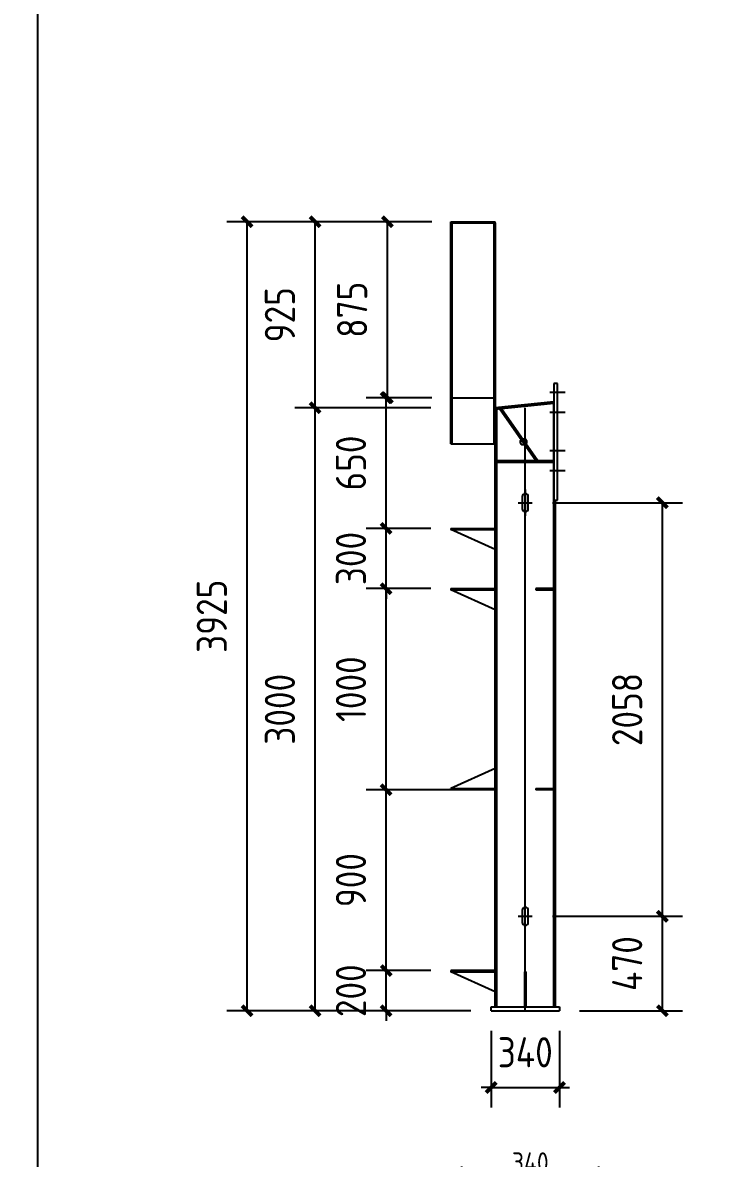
# Model space of a CAD drawing. Extents: x 533809 to 747315, y -17138 to 180511.
# Drawn here: x 640314 to 643759, y 149242 to 154891 of the extents above; entities that cross this region are included whole.
import ezdxf

# ---------------------------------------------------------------- set-up
doc = ezdxf.new("R2010")
doc.units = 0
doc.header["$LTSCALE"] = 1000
doc.header["$MEASUREMENT"] = 0
doc.layers.add('AXIS', color=3, linetype='Continuous')
doc.layers.add('DOTE', color=1, linetype='Continuous')
doc.styles.get("Standard").update_dxf_attribs({"font": 'gbenor.shx', "bigfont": 'gbcbig.shx'})
doc.dimstyles.get("Standard").update_dxf_attribs({"dimscale": 100, "dimtxt": 3.5, "dimasz": 1, "dimexe": 2.5, "dimexo": 3, "dimgap": 1.5, "dimtad": 1, "dimdec": 0, "dimzin": 0, "dimdsep": 46, "dimtxsty": 'Standard', "dimblk": 'ARCHTICK', "dimcen": 0.09, "dimadec": 0, "dimazin": 0, "dimtfac": 1, "dimtdec": 0, "dimtix": 1, "dimtmove": 2, "dimatfit": 3, "dimfxl": 1, "dimtolj": 1, "dimtzin": 0, "dimarcsym": 0})

# ---------------------------------------------------------------- blocks, each defined once
blk = doc.blocks.new('_ArchTick')
at = {"color": 0, "linetype": 'ByBlock', "const_width": 0.4}
blk.add_lwpolyline([(-0.5, -0.5), (0.5, 0.5)], dxfattribs=at)
blk = doc.blocks.new('*D468')
at = {"layer": 'AXIS', "color": 3, "lineweight": -2}
for p, q in [((642343.6, 152075.4), (642021.5, 152075.4)), ((642121.5, 151075.4), (642121.5, 152075.4)), ((642563.6, 151075.4), (642021.5, 151075.4))]:
    blk.add_line(p, q, dxfattribs=at)
at = {"layer": 'Defpoints', "color": 0}
for p in [(642121.5, 152075.4), (642443.6, 152075.4), (642663.6, 151075.4)]:
    blk.add_point(p, dxfattribs=at)
at = {"layer": 'AXIS', "color": 3, "lineweight": -2, "xscale": 50, "yscale": 50, "zscale": 50}
for p, rotation in [((642121.5, 152075.4), 90), ((642121.5, 151075.4), 270)]:
    blk.add_blockref('_ArchTick', p, dxfattribs=dict(at, rotation=rotation))
at = {"layer": 'AXIS', "color": 0, "insert": (641946.5, 151575.4), "char_height": 150, "attachment_point": 5, "rotation": 90}
blk.add_mtext('\\A1;1000', dxfattribs=at)
blk = doc.blocks.new('*D469')
at = {"layer": 'AXIS', "color": 3, "lineweight": -2}
for p, q in [((642948.6, 150445.4), (643595.5, 150445.4)), ((643495.5, 149975.4), (643495.5, 150445.4)), ((643083.6, 149975.4), (643595.5, 149975.4))]:
    blk.add_line(p, q, dxfattribs=at)
at = {"layer": 'Defpoints', "color": 0}
for p in [(642848.6, 150445.4), (643495.5, 150445.4), (642983.6, 149975.4)]:
    blk.add_point(p, dxfattribs=at)
at = {"layer": 'AXIS', "color": 3, "lineweight": -2, "xscale": 50, "yscale": 50, "zscale": 50}
for p, rotation in [((643495.5, 150445.4), 90), ((643495.5, 149975.4), 270)]:
    blk.add_blockref('_ArchTick', p, dxfattribs=dict(at, rotation=rotation))
at = {"layer": 'AXIS', "color": 0, "insert": (643320.5, 150210.4), "char_height": 150, "attachment_point": 5, "rotation": 90}
blk.add_mtext('\\A1;470', dxfattribs=at)
blk = doc.blocks.new('*D470')
at = {"layer": 'AXIS', "color": 3, "lineweight": -2}
for p, q in [((642948.6, 152503.1), (643595.5, 152503.1)), ((643495.5, 150445.4), (643495.5, 152503.1)), ((642948.6, 150445.4), (643595.5, 150445.4))]:
    blk.add_line(p, q, dxfattribs=at)
at = {"layer": 'Defpoints', "color": 0}
for p in [(642848.6, 152503.1), (643495.5, 152503.1), (642848.6, 150445.4)]:
    blk.add_point(p, dxfattribs=at)
at = {"layer": 'AXIS', "color": 3, "lineweight": -2, "xscale": 50, "yscale": 50, "zscale": 50}
for p, rotation in [((643495.5, 152503.1), 90), ((643495.5, 150445.4), 270)]:
    blk.add_blockref('_ArchTick', p, dxfattribs=dict(at, rotation=rotation))
at = {"layer": 'AXIS', "color": 0, "insert": (643320.5, 151474.3), "char_height": 150, "attachment_point": 5, "rotation": 90}
blk.add_mtext('\\A1;2058', dxfattribs=at)
blk = doc.blocks.new('*D448')
at = {"layer": 'AXIS', "color": 3, "lineweight": -2}
for p, q in [((642343.6, 152975.4), (641668, 152975.4)), ((641768, 149975.4), (641768, 152975.4)), ((642543.6, 149975.4), (641668, 149975.4))]:
    blk.add_line(p, q, dxfattribs=at)
at = {"layer": 'Defpoints', "color": 0}
for p in [(641768, 152975.4), (642443.6, 152975.4), (642643.6, 149975.4)]:
    blk.add_point(p, dxfattribs=at)
at = {"layer": 'AXIS', "color": 3, "lineweight": -2, "xscale": 50, "yscale": 50, "zscale": 50}
for p, rotation in [((641768, 152975.4), 90), ((641768, 149975.4), 270)]:
    blk.add_blockref('_ArchTick', p, dxfattribs=dict(at, rotation=rotation))
at = {"layer": 'AXIS', "color": 0, "insert": (641593, 151475.4), "char_height": 150, "attachment_point": 5, "rotation": 90}
blk.add_mtext('\\A1;3000', dxfattribs=at)
blk = doc.blocks.new('*D449')
at = {"layer": 'AXIS', "color": 3, "lineweight": -2}
for p, q in [((642343.6, 153900.4), (641668, 153900.4)), ((641768, 152975.4), (641768, 153900.4)), ((642343.6, 152975.4), (641668, 152975.4))]:
    blk.add_line(p, q, dxfattribs=at)
at = {"layer": 'Defpoints', "color": 0}
for p in [(641768, 153900.4), (642443.6, 153900.4), (642443.6, 152975.4)]:
    blk.add_point(p, dxfattribs=at)
at = {"layer": 'AXIS', "color": 3, "lineweight": -2, "xscale": 50, "yscale": 50, "zscale": 50}
for p, rotation in [((641768, 153900.4), 90), ((641768, 152975.4), 270)]:
    blk.add_blockref('_ArchTick', p, dxfattribs=dict(at, rotation=rotation))
at = {"layer": 'AXIS', "color": 0, "insert": (641593, 153437.9), "char_height": 150, "attachment_point": 5, "rotation": 90}
blk.add_mtext('\\A1;925', dxfattribs=at)
blk = doc.blocks.new('*D450')
at = {"layer": 'AXIS', "color": 3, "lineweight": -2}
for p, q in [((642343.6, 153900.4), (641329.4, 153900.4)), ((641429.4, 149975.4), (641429.4, 153900.4)), ((642543.6, 149975.4), (641329.4, 149975.4))]:
    blk.add_line(p, q, dxfattribs=at)
at = {"layer": 'Defpoints', "color": 0}
for p in [(641429.4, 153900.4), (642443.6, 153900.4), (642643.6, 149975.4)]:
    blk.add_point(p, dxfattribs=at)
at = {"layer": 'AXIS', "color": 3, "lineweight": -2, "xscale": 50, "yscale": 50, "zscale": 50}
for p, rotation in [((641429.4, 153900.4), 90), ((641429.4, 149975.4), 270)]:
    blk.add_blockref('_ArchTick', p, dxfattribs=dict(at, rotation=rotation))
at = {"layer": 'AXIS', "color": 0, "insert": (641254.4, 151937.9), "char_height": 150, "attachment_point": 5, "rotation": 90}
blk.add_mtext('\\A1;3925', dxfattribs=at)
blk = doc.blocks.new('*D451')
at = {"layer": 'AXIS', "color": 3, "lineweight": -2}
for p, q in [((642643.6, 149875.4), (642643.6, 149494.1)), ((642983.6, 149875.4), (642983.6, 149494.1)), ((642643.6, 149594.1), (642593.6, 149594.1)), ((642643.6, 149594.1), (642983.6, 149594.1)), ((642983.6, 149594.1), (643033.6, 149594.1))]:
    blk.add_line(p, q, dxfattribs=at)
at = {"layer": 'Defpoints', "color": 0}
for p in [(642643.6, 149975.4), (642983.6, 149975.4), (642983.6, 149594.1)]:
    blk.add_point(p, dxfattribs=at)
at = {"layer": 'AXIS', "color": 3, "lineweight": -2, "xscale": 50, "yscale": 50, "zscale": 50}
blk.add_blockref('_ArchTick', (642643.6, 149594.1), dxfattribs=at)
at = {"layer": 'AXIS', "color": 3, "lineweight": -2, "xscale": 50, "yscale": 50, "zscale": 50, "rotation": 180}
blk.add_blockref('_ArchTick', (642983.6, 149594.1), dxfattribs=at)
at = {"layer": 'AXIS', "color": 0, "insert": (642813.6, 149769.1), "char_height": 150, "attachment_point": 5}
blk.add_mtext('\\A1;340', dxfattribs=at)
blk = doc.blocks.new('*D457')
at = {"layer": 'AXIS', "color": 3, "lineweight": -2}
for p, q in [((642121.5, 152375.4), (642121.5, 152425.4)), ((642343.6, 152375.4), (642021.5, 152375.4)), ((642121.5, 152075.4), (642121.5, 152375.4)), ((642343.6, 152075.4), (642021.5, 152075.4)), ((642121.5, 152075.4), (642121.5, 152025.4))]:
    blk.add_line(p, q, dxfattribs=at)
at = {"layer": 'Defpoints', "color": 0}
for p in [(642121.5, 152375.4), (642443.6, 152375.4), (642443.6, 152075.4)]:
    blk.add_point(p, dxfattribs=at)
at = {"layer": 'AXIS', "color": 3, "lineweight": -2, "xscale": 50, "yscale": 50, "zscale": 50}
for p, rotation in [((642121.5, 152375.4), 270), ((642121.5, 152075.4), 90)]:
    blk.add_blockref('_ArchTick', p, dxfattribs=dict(at, rotation=rotation))
at = {"layer": 'AXIS', "color": 0, "insert": (641946.5, 152225.4), "char_height": 150, "attachment_point": 5, "rotation": 90}
blk.add_mtext('\\A1;300', dxfattribs=at)
blk = doc.blocks.new('*D458')
at = {"layer": 'AXIS', "color": 3, "lineweight": -2}
for p, q in [((642343.6, 153025.4), (642021.5, 153025.4)), ((642121.5, 152375.4), (642121.5, 153025.4)), ((642343.6, 152375.4), (642021.5, 152375.4))]:
    blk.add_line(p, q, dxfattribs=at)
at = {"layer": 'Defpoints', "color": 0}
for p in [(642121.5, 153025.4), (642443.6, 153025.4), (642443.6, 152375.4)]:
    blk.add_point(p, dxfattribs=at)
at = {"layer": 'AXIS', "color": 3, "lineweight": -2, "xscale": 50, "yscale": 50, "zscale": 50}
for p, rotation in [((642121.5, 153025.4), 90), ((642121.5, 152375.4), 270)]:
    blk.add_blockref('_ArchTick', p, dxfattribs=dict(at, rotation=rotation))
at = {"layer": 'AXIS', "color": 0, "insert": (641946.5, 152700.4), "char_height": 150, "attachment_point": 5, "rotation": 90}
blk.add_mtext('\\A1;650', dxfattribs=at)
blk = doc.blocks.new('*D488')
at = {"color": 3, "lineweight": -2}
for p, q in [((642498.7, 149105), (642498.7, 149201.2)), ((643178.7, 149105), (643178.7, 149201.2)), ((643178.7, 149151.2), (642498.7, 149151.2))]:
    blk.add_line(p, q, dxfattribs=at)
at = {"layer": 'Defpoints', "color": 0}
for p in [(642498.7, 149151.2), (642498.7, 149085), (643178.7, 149085)]:
    blk.add_point(p, dxfattribs=at)
at = {"color": 3, "lineweight": -2, "xscale": 10, "yscale": 10, "zscale": 10, "rotation": 180}
blk.add_blockref('_ArchTick', (642498.7, 149151.2), dxfattribs=at)
at = {"color": 3, "lineweight": -2, "xscale": 10, "yscale": 10, "zscale": 10}
blk.add_blockref('_ArchTick', (643178.7, 149151.2), dxfattribs=at)
at = {"color": 0, "insert": (642838.7, 149221.2), "char_height": 100, "attachment_point": 5}
blk.add_mtext('\\A1;340', dxfattribs=at)
blk = doc.blocks.new('*D1766')
at = {"layer": 'AXIS', "color": 3, "lineweight": -2}
for p, q in [((642343.6, 151075.4), (642021.5, 151075.4)), ((642121.5, 150175.4), (642121.5, 151075.4)), ((642343.6, 150175.4), (642021.5, 150175.4))]:
    blk.add_line(p, q, dxfattribs=at)
at = {"layer": 'Defpoints', "color": 0}
for p in [(642121.5, 151075.4), (642443.6, 151075.4), (642443.6, 150175.4)]:
    blk.add_point(p, dxfattribs=at)
at = {"layer": 'AXIS', "color": 3, "lineweight": -2, "xscale": 50, "yscale": 50, "zscale": 50}
for p, rotation in [((642121.5, 151075.4), 90), ((642121.5, 150175.4), 270)]:
    blk.add_blockref('_ArchTick', p, dxfattribs=dict(at, rotation=rotation))
at = {"layer": 'AXIS', "color": 0, "insert": (641946.5, 150625.4), "char_height": 150, "attachment_point": 5, "rotation": 90}
blk.add_mtext('\\A1;900', dxfattribs=at)
blk = doc.blocks.new('*D1767')
at = {"layer": 'AXIS', "color": 3, "lineweight": -2}
for p, q in [((642121.5, 150175.4), (642121.5, 150225.4)), ((642343.6, 150175.4), (642021.5, 150175.4)), ((642121.5, 149975.4), (642121.5, 150175.4)), ((642543.6, 149975.4), (642021.5, 149975.4)), ((642121.5, 149975.4), (642121.5, 149925.4))]:
    blk.add_line(p, q, dxfattribs=at)
at = {"layer": 'Defpoints', "color": 0}
for p in [(642121.5, 150175.4), (642443.6, 150175.4), (642643.6, 149975.4)]:
    blk.add_point(p, dxfattribs=at)
at = {"layer": 'AXIS', "color": 3, "lineweight": -2, "xscale": 50, "yscale": 50, "zscale": 50}
for p, rotation in [((642121.5, 150175.4), 270), ((642121.5, 149975.4), 90)]:
    blk.add_blockref('_ArchTick', p, dxfattribs=dict(at, rotation=rotation))
at = {"layer": 'AXIS', "color": 0, "insert": (641946.5, 150075.4), "char_height": 150, "attachment_point": 5, "rotation": 90}
blk.add_mtext('\\A1;200', dxfattribs=at)
blk = doc.blocks.new('*D2660')
at = {"layer": 'AXIS', "color": 3, "lineweight": -2}
for p, q in [((642349.6, 153900.4), (642027.5, 153900.4)), ((642127.5, 153025.4), (642127.5, 153900.4)), ((642349.6, 153025.4), (642027.5, 153025.4))]:
    blk.add_line(p, q, dxfattribs=at)
at = {"layer": 'Defpoints', "color": 0}
for p in [(642127.5, 153900.4), (642449.6, 153900.4), (642449.6, 153025.4)]:
    blk.add_point(p, dxfattribs=at)
at = {"layer": 'AXIS', "color": 3, "lineweight": -2, "xscale": 50, "yscale": 50, "zscale": 50}
for p, rotation in [((642127.5, 153900.4), 90), ((642127.5, 153025.4), 270)]:
    blk.add_blockref('_ArchTick', p, dxfattribs=dict(at, rotation=rotation))
at = {"layer": 'AXIS', "color": 0, "insert": (641952.5, 153462.9), "char_height": 150, "attachment_point": 5, "rotation": 90}
blk.add_mtext('\\A1;875', dxfattribs=at)

msp = doc.modelspace()

# ---------------------------------------------------------------- linework, layer by layer
at = {"color": 2}
for p, q in [((642443.6, 153900.4), (642663.6, 153900.4)), ((642443.6, 153894.4), (642443.6, 153900.4)), ((642443.6, 153894.4), (642663.6, 153894.4)), ((642663.6, 153894.4), (642663.6, 153900.4)), ((642973.6, 153096.4), (642955.6, 153096.4)), ((642955.6, 153096.4), (642955.6, 152516.4)), ((643011.6, 153051.4), (642935.6, 153051.4)), ((642663.6, 152975.4), (642663.6, 152795.4)), ((643011.6, 152951.4), (642935.6, 152951.4)), ((643011.6, 152761.4), (642935.6, 152761.4)), ((643011.6, 152661.4), (642935.6, 152661.4)), ((642955.6, 152516.4), (642973.6, 152516.4)), ((642443.6, 152375.4), (642443.6, 152369.4)), ((642443.6, 152375.4), (642663.6, 152375.4)), ((642443.6, 152369.4), (642663.6, 152369.4)), ((642663.6, 152269.4), (642443.6, 152369.4)), ((642663.6, 152369.4), (642663.6, 152269.4)), ((642443.6, 152075.4), (642443.6, 152069.4)), ((642443.6, 152075.4), (642663.6, 152075.4)), ((642955.6, 152075.4), (642865.6, 152075.4)), ((642865.6, 152075.4), (642865.6, 152069.4)), ((642443.6, 152069.4), (642663.6, 152069.4)), ((642663.6, 151969.4), (642443.6, 152069.4)), ((642663.6, 152069.4), (642663.6, 151969.4)), ((642865.6, 152069.4), (642955.6, 152069.4)), ((642663.6, 151181.4), (642443.6, 151081.4)), ((642663.6, 151081.4), (642663.6, 151181.4)), ((642443.6, 151075.4), (642443.6, 151081.4)), ((642443.6, 151081.4), (642663.6, 151081.4)), ((642663.6, 151075.4), (642443.6, 151075.4)), ((642865.6, 151081.4), (642955.6, 151081.4)), ((642865.6, 151081.4), (642865.6, 151075.4)), ((642955.6, 151075.4), (642865.6, 151075.4)), ((642663.6, 150175.4), (642443.6, 150175.4)), ((642443.6, 150169.4), (642663.6, 150169.4)), ((642663.6, 150069.4), (642443.6, 150169.4)), ((642663.6, 150169.4), (642663.6, 150069.4)), ((642809.6, 150169.4), (642809.6, 149995.4)), ((642817.6, 149995.4), (642817.6, 150169.4)), ((642643.6, 149975.4), (642643.6, 149995.4)), ((642643.6, 149995.4), (642983.6, 149995.4)), ((642809.6, 149995.4), (642817.6, 149995.4)), ((642983.6, 149995.4), (642983.6, 149975.4)), ((642643.6, 149975.4), (642983.6, 149975.4))]:
    msp.add_line(p, q, dxfattribs=at)
at = {"color": 4}
for p, q in [((642443.6, 152795.4), (642443.6, 153894.4)), ((642449.6, 152795.4), (642449.6, 153894.4)), ((642657.6, 153894.4), (642657.6, 152795.4)), ((642663.6, 153894.4), (642663.6, 152795.4)), ((642443.6, 152795.4), (642663.6, 152795.4))]:
    msp.add_line(p, q, dxfattribs=at)
for p, q in [((642443.6, 153025.4), (642663.6, 153025.4)), ((642955.6, 153004.6), (642663.6, 152975.4)), ((642955.6, 152996.6), (642663.6, 152967.4)), ((642865.9, 152711.1), (642686, 152969.6)), ((642875.6, 152711.1), (642695.1, 152970.5)), ((642955.6, 152711.1), (642671.6, 152711.1)), ((642955.6, 152703.1), (642671.6, 152703.1)), ((642955.6, 152711.1), (642855.6, 152711.1)), ((642798.6, 152533.1), (642798.6, 152473.1)), ((642813.6, 152568.1), (642813.6, 152438.1)), ((642813.6, 152503.1), (642813.6, 152548.1)), ((642828.6, 152473.1), (642828.6, 152533.1)), ((642778.6, 152503.1), (642848.6, 152503.1)), ((642813.6, 150445.4), (642813.6, 150490.4)), ((642778.6, 150445.4), (642848.6, 150445.4)), ((642798.6, 150475.4), (642798.6, 150415.4)), ((642828.6, 150415.4), (642828.6, 150475.4)), ((642443.6, 150175.4), (642443.6, 150169.4)), ((642809.6, 150169.4), (642817.6, 150169.4))]:
    msp.add_line(p, q)
for points in [[(595839.1, 140362.3), (640389.1, 140362.3), (640389.1, 171862.3), (595839.1, 171862.3)], [(640389.1, 155062.3), (652269.1, 155062.3), (652269.1, 146662.3), (640389.1, 146662.3)]]:
    msp.add_lwpolyline(points, close=True)
msp.add_circle((642804.8, 152805.9), 15.5)
for centre, start, end in [((642813.6, 152533.1), 0, 180), ((642813.6, 152473.1), 180, 0), ((642813.6, 150475.4), 0, 180), ((642813.6, 150415.4), 180, 0)]:
    msp.add_arc(centre, 15, start, end)
at = {"layer": 'DOTE', "color": 2}
msp.add_line((642973.6, 152516.4), (642973.6, 153096.4), dxfattribs=at)
at = {"layer": 'DOTE', "color": 0}
for p, q in [((642663.6, 149995.4), (642663.6, 152975.4)), ((642955.6, 149995.4), (642955.6, 153004.6)), ((642671.6, 149995.4), (642671.6, 152968.2)), ((642963.6, 149995.4), (642963.6, 152516.4))]:
    msp.add_line(p, q, dxfattribs=at)
at = {"layer": 'DOTE'}
msp.add_line((642813.6, 149975.4), (642813.6, 152975.4), dxfattribs=at)

# ---------------------------------------------------------------- dimensions: what is measured, and where the dimension line sits
dim = msp.add_aligned_dim(p1=(643178.7, 149085), p2=(642498.7, 149085), distance=-66.2, dimstyle='Standard', override={"dimtxt": 1, "dimasz": 0.1, "dimexe": 0.5, "dimexo": 0.2, "dimgap": 0.2, "dimlfac": 0.5, "dimclrd": 3, "dimclre": 3})
dim.commit()
dim.dimension.update_dxf_attribs({"geometry": '*D488', "text_midpoint": (642838.7, 149221.2)})
at = {"layer": 'AXIS', "color": 0}
for base, p1, p2, picture, middle in [((641429.4, 153900.4), (642643.6, 149975.4), (642443.6, 153900.4), '*D450', (641254.4, 151937.9)), ((641768, 153900.4), (642443.6, 152975.4), (642443.6, 153900.4), '*D449', (641593, 153437.9)), ((642127.5, 153900.4), (642449.6, 153025.4), (642449.6, 153900.4), '*D2660', (641952.5, 153462.9)), ((642121.5, 153025.4), (642443.6, 152375.4), (642443.6, 153025.4), '*D458', (641946.5, 152700.4)), ((641768, 152975.4), (642643.6, 149975.4), (642443.6, 152975.4), '*D448', (641593, 151475.4)), ((643495.5, 152503.1), (642848.6, 150445.4), (642848.6, 152503.1), '*D470', (643320.5, 151474.3)), ((642121.5, 152375.4), (642443.6, 152075.4), (642443.6, 152375.4), '*D457', (641946.5, 152225.4)), ((642121.5, 152075.4), (642663.6, 151075.4), (642443.6, 152075.4), '*D468', (641946.5, 151575.4)), ((642121.5, 151075.4), (642443.6, 150175.4), (642443.6, 151075.4), '*D1766', (641946.5, 150625.4)), ((643495.5, 150445.4), (642983.6, 149975.4), (642848.6, 150445.4), '*D469', (643320.5, 150210.4)), ((642121.5, 150175.4), (642643.6, 149975.4), (642443.6, 150175.4), '*D1767', (641946.5, 150075.4))]:
    dim = msp.add_linear_dim(base=base, p1=p1, p2=p2, angle=90, dimstyle='Standard', override={"dimtxt": 1.5, "dimasz": 0.5, "dimexe": 1, "dimexo": 1, "dimgap": 1, "dimclrd": 3, "dimclre": 3}, dxfattribs=at)
    dim.commit()
    dim.dimension.update_dxf_attribs({"geometry": picture, "text_midpoint": middle})
dim = msp.add_linear_dim(base=(642983.6, 149594.1), p1=(642643.6, 149975.4), p2=(642983.6, 149975.4), dimstyle='Standard', override={"dimtxt": 1.5, "dimasz": 0.5, "dimexe": 1, "dimexo": 1, "dimgap": 1, "dimclrd": 3, "dimclre": 3}, dxfattribs=at)
dim.commit()
dim.dimension.update_dxf_attribs({"geometry": '*D451', "text_midpoint": (642813.6, 149769.1)})

doc.saveas('drawing.dxf')
